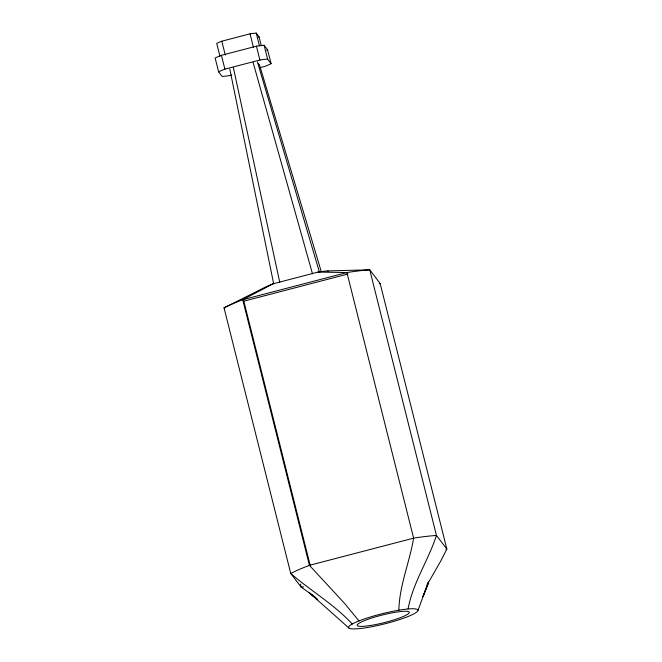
<?xml version="1.0" encoding="UTF-8"?>
<svg xmlns="http://www.w3.org/2000/svg" width="662" height="662" viewBox="0 0 662 662"><rect width="100%" height="100%" fill="white"/><g stroke="black" fill="none" stroke-linecap="round" stroke-linejoin="round"><path stroke-width="0.99" d="M398.855 610.19C399.401 585.44 409.604 562.336 413.618 538.14L346.905 272.545L317.992 272.074L273.067 283.799A39.993 5.842 -14.1 0 0 265.007 287.3L224.029 307.863L290.742 573.466L301.144 587.07L315.716 597.472M408.073 608.974C412.807 582.858 428.339 560.457 436.457 535.434L369.744 269.839L327.839 270.907A39.993 5.842 -14.1 0 0 317.992 272.074M417.954 610.422A35.756 5.222 -14.1 0 0 366.558 618.209A35.756 5.222 -14.1 0 0 365.267 627.849A35.756 5.222 -14.1 0 0 417.954 610.422L428.479 582.006L422.985 596.536L428.413 583.33M427.147 584.745L440.677 561.161L446.858 549.038L380.145 283.444L369.744 269.839A92.746 13.546 -14.1 0 0 346.905 272.545L242.722 299.737A92.746 13.546 -14.1 0 0 224.029 307.863L224.675 308.715M358.994 620.931L344.778 603.636L309.435 565.331L242.722 299.737L273.067 283.799M219.966 56.262L216.731 43.411A25.139 3.674 -14.1 0 1 221.803 41.201L250.037 33.836A25.139 3.674 -14.1 0 1 256.235 33.1L259.049 36.791L261.283 45.686M231.791 75.021L229.788 75.542A31.155 4.551 -14.1 0 1 222.118 76.453L218.625 71.877L215.142 58.041A31.155 4.551 -14.1 0 1 221.422 55.31L256.426 46.175A31.155 4.551 -14.1 0 1 264.097 45.264L267.589 49.832L271.072 63.676A31.155 4.551 -14.1 0 1 264.792 66.407L259.785 67.706M218.625 71.877A31.155 4.551 -14.1 0 1 224.898 69.146L259.901 60.01A31.155 4.551 -14.1 0 1 267.572 59.1L271.072 63.676M242.722 299.737L243.823 301.185L348.013 273.994M310.883 594.137L317.752 599.664L309.245 592.722L348.899 628.015M352.258 624.018C334.202 604.348 310.735 590.926 290.742 573.466A92.746 13.546 -14.1 0 1 309.435 565.331L413.618 538.14A92.746 13.546 -14.1 0 1 436.457 535.434L446.858 549.038A92.746 13.546 -14.1 0 1 445.923 549.518M327.839 270.907L328.402 271.635M259.388 64.479L321.227 271.486M257.419 61.905L319.39 272.008M253.091 62.418L312.497 273.811M264.097 45.264L267.572 59.1M256.235 33.1L259.463 45.951M256.426 46.175L259.901 60.01M250.037 33.836L253.521 47.672M221.803 41.201L225.279 55.045M221.422 55.31L224.898 69.146M243.823 301.185L310.288 565.778M300.407 584.141L301.144 587.07A92.746 13.546 -14.1 0 0 303.635 586.88M233.355 67.574L279.769 282.351M229.813 69.113L273.704 283.932M267.589 49.832A31.155 4.551 -14.1 0 1 266.612 50.32M258.552 63.8A17.452 2.549 -14.1 0 1 258.354 63.891M259.049 36.791A25.139 3.674 -14.1 0 1 258.263 37.18M380.145 283.444A92.746 13.546 -14.1 0 1 379.21 283.915M370.439 625.491A26.861 3.922 -14.1 0 0 409.331 612.383A26.861 3.922 -14.1 0 0 370.008 618.598A26.861 3.922 -14.1 0 0 370.439 625.491"/></g></svg>
